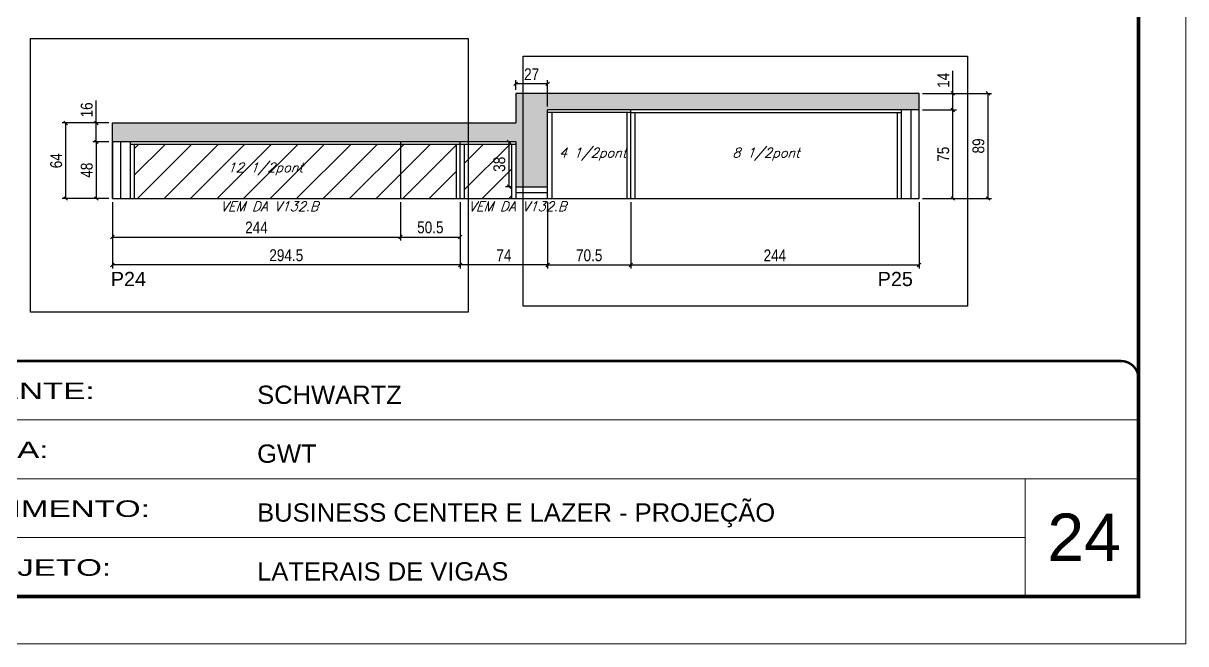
# Model space of a CAD drawing. Extents: x 2603 to 22413, y 1253 to 30260.
# Drawn here: x 7872 to 8856, y 23076 to 23601 of the extents above; entities that cross this region are included whole.
import ezdxf

# ---------------------------------------------------------------- set-up
doc = ezdxf.new("R2010")
doc.units = 0
doc.linetypes.add('CONTINUO', pattern=[0])
doc.linetypes.add('DASHED', pattern=[0.75, 0.5, -0.25])
for name, color, linetype in [('5', 5, 'Continuous'), ('COTA', 241, 'Continuous'), ('Painéis', 200, 'Continuous'), ('SARR_2.2x10', 60, 'Continuous'), ('SARR_2.2x7', 40, 'Continuous'), ('SARR_3.5x7', 81, 'Continuous'), ('texto', 7, 'Continuous')]:
    doc.layers.add(name, color=color, linetype=linetype)
for name, color, linetype, lineweight in [('CARIMBO', 255, 'Continuous', 9), ('Folhas', 255, 'Continuous', 9), ('Hachura', 251, 'Continuous', 9), ('SARRAFO DE PRESSAO', 251, 'DASHED', 9)]:
    doc.layers.add(name, color=color, linetype=linetype, lineweight=lineweight)
doc.styles.add('ARIAL', font='arial.ttf')
doc.styles.add('COTA TECNICA', font='techl___.ttf', dxfattribs={"height": 10})
doc.styles.add('Romans', font='romans.shx')
doc.styles.get("Standard").update_dxf_attribs({"font": 'arial.ttf'})
doc.styles.add('Tecnologia', font='')
doc.styles.get('Tecnologia').set_extended_font_data('Forgotten Futurist')
doc.dimstyles.new('PAINEL', dxfattribs={"dimtxt": 10, "dimasz": 3, "dimexe": 3, "dimexo": 3, "dimgap": 3, "dimtad": 1, "dimdec": 1, "dimzin": 12, "dimdsep": 46, "dimtxsty": 'COTA TECNICA', "dimblk1": 'OBLIQUE', "dimblk2": 'OBLIQUE', "dimsah": 1, "dimcen": 0.9, "dimclrd": 4, "dimclre": 4, "dimclrt": 240, "dimadec": 1, "dimazin": 3, "dimtfac": 1, "dimtdec": 1, "dimtmove": 0, "dimatfit": 3, "dimfxl": 1, "dimtolj": 1, "dimtzin": 12, "dimarcsym": 0})

# ---------------------------------------------------------------- blocks, each defined once
blk = doc.blocks.new('9999999999')
at = {"color": 30, "linetype": 'CONTINUO'}
for p, q in [((98564.56, 34379.64), (99583.98, 34379.64)), ((98564.56, 34329.83), (99487.98, 34329.83)), ((99583.98, 34329.83), (99487.98, 34329.83)), ((99487.98, 34329.83), (99487.98, 34230.21)), ((98564.56, 34280.02), (99487.98, 34280.02))]:
    blk.add_line(p, q, dxfattribs=at)
at = {"color": 30, "linetype": 'CONTINUO', "const_width": 2}
blk.add_lwpolyline([(99583.98, 34230.21), (99583.98, 34414.45, 0.414214), (99568.98, 34429.45), (98228.98, 34429.45, 0.414214), (98213.98, 34414.45), (98213.98, 34245.21, 0.414214), (98228.98, 34230.21), (99583.98, 34230.21)], format="xyb", dxfattribs=at)
at = {"layer": 'Folhas'}
blk.add_lwpolyline([(98138.98, 34190.21), (99623.98, 34190.21), (99623.98, 35240.21), (98138.98, 35240.21)], close=True, dxfattribs=at)
at = {"layer": 'Folhas', "color": 30, "const_width": 3}
blk.add_lwpolyline([(98213.98, 34230.21), (99583.98, 34230.21), (99583.98, 35200.21), (98213.98, 35200.21)], close=True, dxfattribs=at)
at = {"color": 7, "linetype": 'Continuous', "ltscale": 5, "style": 'ARIAL'}
for s, height, p in [('SCHWARTZ', 15.483, (98837.68, 34393.13)), ('GWT', 15.483, (98837.68, 34343.32)), ('BUSINESS CENTER E LAZER - PROJEÇÃO', 15.4829, (98837.68, 34293.51)), ('LATERAIS DE VIGAS', 15.4829, (98837.68, 34243.7))]:
    blk.add_text(s, height=height, dxfattribs=at).set_placement(p)
at = {"layer": 'Folhas', "color": 7, "style": 'Tecnologia', "width": 1.5}
for s, p in [('CLIENTE:', (98573.65, 34397.17)), ('OBRA:', (98573.65, 34347.31)), ('PAVIMENTO:', (98573.65, 34297.5)), ('PROJETO:', (98573.65, 34247.69))]:
    blk.add_text(s, height=14, dxfattribs=at).set_placement(p)
blk = doc.blocks.new('_Oblique')
at = {"color": 0, "linetype": 'ByBlock', "lineweight": -2}
blk.add_line((-0.5, -0.5), (0.5, 0.5), dxfattribs=at)
blk = doc.blocks.new('*D2552')
at = {"layer": 'COTA', "color": 4, "linetype": 'ByBlock', "lineweight": -2, "transparency": 16777216}
for p, q in [((8242.1, 23449.98), (8242.1, 23393.83)), ((8316.1, 23449.98), (8316.1, 23393.83)), ((8316.1, 23396.83), (8242.1, 23396.83))]:
    blk.add_line(p, q, dxfattribs=at)
at = {"layer": 'Defpoints', "color": 0, "linetype": 'ByBlock', "transparency": 16777216}
for p in [(8242.1, 23452.98), (8316.1, 23452.98), (8242.1, 23396.83)]:
    blk.add_point(p, dxfattribs=at)
at = {"layer": 'COTA', "color": 4, "linetype": 'ByBlock', "lineweight": -2, "transparency": 16777216, "xscale": 3, "yscale": 3, "zscale": 3, "rotation": 180}
blk.add_blockref('_Oblique', (8242.1, 23396.83), dxfattribs=at)
at = {"layer": 'COTA', "color": 4, "linetype": 'ByBlock', "lineweight": -2, "transparency": 16777216, "xscale": 3, "yscale": 3, "zscale": 3}
blk.add_blockref('_Oblique', (8316.1, 23396.83), dxfattribs=at)
at = {"layer": 'COTA', "color": 240, "linetype": 'ByBlock', "transparency": 16777216, "insert": (8279.1, 23404.9), "char_height": 10, "attachment_point": 5, "style": 'COTA TECNICA'}
blk.add_mtext('\\A1;74', dxfattribs=at)
blk = doc.blocks.new('*D2553')
at = {"layer": 'COTA', "color": 4, "linetype": 'ByBlock', "lineweight": -2, "transparency": 16777216}
for p, q in [((7947.6, 23449.98), (7947.6, 23393.83)), ((8242.1, 23449.98), (8242.1, 23393.83)), ((8242.1, 23396.83), (7947.6, 23396.83))]:
    blk.add_line(p, q, dxfattribs=at)
at = {"layer": 'Defpoints', "color": 0, "linetype": 'ByBlock', "transparency": 16777216}
for p in [(7947.6, 23452.98), (8242.1, 23452.98), (7947.6, 23396.83)]:
    blk.add_point(p, dxfattribs=at)
at = {"layer": 'COTA', "color": 4, "linetype": 'ByBlock', "lineweight": -2, "transparency": 16777216, "xscale": 3, "yscale": 3, "zscale": 3, "rotation": 180}
blk.add_blockref('_Oblique', (7947.6, 23396.83), dxfattribs=at)
at = {"layer": 'COTA', "color": 4, "linetype": 'ByBlock', "lineweight": -2, "transparency": 16777216, "xscale": 3, "yscale": 3, "zscale": 3}
blk.add_blockref('_Oblique', (8242.1, 23396.83), dxfattribs=at)
at = {"layer": 'COTA', "color": 240, "linetype": 'ByBlock', "transparency": 16777216, "insert": (8094.85, 23404.96), "char_height": 10, "attachment_point": 5, "style": 'COTA TECNICA'}
blk.add_mtext('\\A1;294.5', dxfattribs=at)
blk = doc.blocks.new('*D2554')
at = {"layer": 'COTA', "color": 4, "linetype": 'ByBlock', "lineweight": -2, "transparency": 16777216}
for p, q in [((7944.6, 23500.98), (7931, 23500.98)), ((7934, 23500.98), (7934, 23452.98)), ((7944.6, 23452.98), (7931, 23452.98))]:
    blk.add_line(p, q, dxfattribs=at)
at = {"layer": 'Defpoints', "color": 0, "linetype": 'ByBlock', "transparency": 16777216}
for p in [(7947.6, 23500.98), (7934, 23452.98), (7947.6, 23452.98)]:
    blk.add_point(p, dxfattribs=at)
at = {"layer": 'COTA', "color": 4, "linetype": 'ByBlock', "lineweight": -2, "transparency": 16777216, "xscale": 3, "yscale": 3, "zscale": 3}
for p, rotation in [((7934, 23500.98), 90), ((7934, 23452.98), 270)]:
    blk.add_blockref('_Oblique', p, dxfattribs=dict(at, rotation=rotation))
at = {"layer": 'COTA', "color": 240, "linetype": 'ByBlock', "transparency": 16777216, "insert": (7925.91, 23476.98), "char_height": 10, "attachment_point": 5, "rotation": 90, "style": 'COTA TECNICA'}
blk.add_mtext('\\A1;48', dxfattribs=at)
blk = doc.blocks.new('*D2555')
at = {"layer": 'COTA', "color": 4, "linetype": 'ByBlock', "lineweight": -2, "transparency": 16777216}
for p, q in [((7934, 23516.98), (7934, 23536)), ((7944.6, 23516.98), (7931, 23516.98)), ((7934, 23500.98), (7934, 23516.98)), ((7944.6, 23500.98), (7931, 23500.98))]:
    blk.add_line(p, q, dxfattribs=at)
at = {"layer": 'Defpoints', "color": 0, "linetype": 'ByBlock', "transparency": 16777216}
for p in [(7934, 23516.98), (7947.6, 23516.98), (7947.6, 23500.98)]:
    blk.add_point(p, dxfattribs=at)
at = {"layer": 'COTA', "color": 4, "linetype": 'ByBlock', "lineweight": -2, "transparency": 16777216, "xscale": 3, "yscale": 3, "zscale": 3}
for p, rotation in [((7934, 23516.98), 90), ((7934, 23500.98), 270)]:
    blk.add_blockref('_Oblique', p, dxfattribs=dict(at, rotation=rotation))
at = {"layer": 'COTA', "color": 240, "linetype": 'ByBlock', "transparency": 16777216, "insert": (7925.9, 23527.99), "char_height": 10, "attachment_point": 5, "rotation": 90, "style": 'COTA TECNICA'}
blk.add_mtext('\\A1;16', dxfattribs=at)
blk = doc.blocks.new('*D2556')
at = {"layer": 'COTA', "color": 4, "linetype": 'ByBlock', "lineweight": -2, "transparency": 16777216}
for p, q in [((7944.6, 23516.98), (7905.13, 23516.98)), ((7908.13, 23452.98), (7908.13, 23516.98)), ((7944.6, 23452.98), (7905.13, 23452.98))]:
    blk.add_line(p, q, dxfattribs=at)
at = {"layer": 'Defpoints', "color": 0, "linetype": 'ByBlock', "transparency": 16777216}
for p in [(7908.13, 23516.98), (7947.6, 23516.98), (7947.6, 23452.98)]:
    blk.add_point(p, dxfattribs=at)
at = {"layer": 'COTA', "color": 4, "linetype": 'ByBlock', "lineweight": -2, "transparency": 16777216, "xscale": 3, "yscale": 3, "zscale": 3}
for p, rotation in [((7908.13, 23516.98), 90), ((7908.13, 23452.98), 270)]:
    blk.add_blockref('_Oblique', p, dxfattribs=dict(at, rotation=rotation))
at = {"layer": 'COTA', "color": 240, "linetype": 'ByBlock', "transparency": 16777216, "insert": (7900.03, 23484.98), "char_height": 10, "attachment_point": 5, "rotation": 90, "style": 'COTA TECNICA'}
blk.add_mtext('\\A1;64', dxfattribs=at)
blk = doc.blocks.new('*D2629')
at = {"layer": 'COTA', "color": 4, "linetype": 'ByBlock', "lineweight": -2, "transparency": 16777216}
for p, q in [((8316.1, 23449.98), (8316.1, 23393.83)), ((8386.6, 23449.98), (8386.6, 23393.83)), ((8316.1, 23396.83), (8386.6, 23396.83))]:
    blk.add_line(p, q, dxfattribs=at)
at = {"layer": 'Defpoints', "color": 0, "linetype": 'ByBlock', "transparency": 16777216}
for p in [(8316.1, 23452.98), (8386.6, 23452.98), (8386.6, 23396.83)]:
    blk.add_point(p, dxfattribs=at)
at = {"layer": 'COTA', "color": 4, "linetype": 'ByBlock', "lineweight": -2, "transparency": 16777216, "xscale": 3, "yscale": 3, "zscale": 3, "rotation": 180}
blk.add_blockref('_Oblique', (8316.1, 23396.83), dxfattribs=at)
at = {"layer": 'COTA', "color": 4, "linetype": 'ByBlock', "lineweight": -2, "transparency": 16777216, "xscale": 3, "yscale": 3, "zscale": 3}
blk.add_blockref('_Oblique', (8386.6, 23396.83), dxfattribs=at)
at = {"layer": 'COTA', "color": 240, "linetype": 'ByBlock', "transparency": 16777216, "insert": (8351.35, 23404.93), "char_height": 10, "attachment_point": 5, "style": 'COTA TECNICA'}
blk.add_mtext('\\A1;70.5', dxfattribs=at)
blk = doc.blocks.new('*D2630')
at = {"layer": 'COTA', "color": 4, "linetype": 'ByBlock', "lineweight": -2, "transparency": 16777216}
for p, q in [((8386.6, 23449.98), (8386.6, 23393.83)), ((8630.6, 23449.98), (8630.6, 23393.83)), ((8386.6, 23396.83), (8630.6, 23396.83))]:
    blk.add_line(p, q, dxfattribs=at)
at = {"layer": 'Defpoints', "color": 0, "linetype": 'ByBlock', "transparency": 16777216}
for p in [(8386.6, 23452.98), (8630.6, 23452.98), (8630.6, 23396.83)]:
    blk.add_point(p, dxfattribs=at)
at = {"layer": 'COTA', "color": 4, "linetype": 'ByBlock', "lineweight": -2, "transparency": 16777216, "xscale": 3, "yscale": 3, "zscale": 3, "rotation": 180}
blk.add_blockref('_Oblique', (8386.6, 23396.83), dxfattribs=at)
at = {"layer": 'COTA', "color": 4, "linetype": 'ByBlock', "lineweight": -2, "transparency": 16777216, "xscale": 3, "yscale": 3, "zscale": 3}
blk.add_blockref('_Oblique', (8630.6, 23396.83), dxfattribs=at)
at = {"layer": 'COTA', "color": 240, "linetype": 'ByBlock', "transparency": 16777216, "insert": (8508.6, 23404.9), "char_height": 10, "attachment_point": 5, "style": 'COTA TECNICA'}
blk.add_mtext('\\A1;244', dxfattribs=at)
blk = doc.blocks.new('*D2631')
at = {"layer": 'COTA', "color": 4, "linetype": 'ByBlock', "lineweight": -2, "transparency": 16777216}
for p, q in [((8633.6, 23527.98), (8662.25, 23527.98)), ((8659.25, 23452.98), (8659.25, 23527.98)), ((8633.6, 23452.98), (8662.25, 23452.98))]:
    blk.add_line(p, q, dxfattribs=at)
at = {"layer": 'Defpoints', "color": 0, "linetype": 'ByBlock', "transparency": 16777216}
for p in [(8630.6, 23527.98), (8659.25, 23527.98), (8630.6, 23452.98)]:
    blk.add_point(p, dxfattribs=at)
at = {"layer": 'COTA', "color": 4, "linetype": 'ByBlock', "lineweight": -2, "transparency": 16777216, "xscale": 3, "yscale": 3, "zscale": 3}
for p, rotation in [((8659.25, 23527.98), 90), ((8659.25, 23452.98), 270)]:
    blk.add_blockref('_Oblique', p, dxfattribs=dict(at, rotation=rotation))
at = {"layer": 'COTA', "color": 240, "linetype": 'ByBlock', "transparency": 16777216, "insert": (8651.14, 23490.48), "char_height": 10, "attachment_point": 5, "rotation": 90, "style": 'COTA TECNICA'}
blk.add_mtext('\\A1;75', dxfattribs=at)
blk = doc.blocks.new('*D2632')
at = {"layer": 'COTA', "color": 4, "linetype": 'ByBlock', "lineweight": -2, "transparency": 16777216}
for p, q in [((8659.25, 23541.98), (8659.25, 23561.1)), ((8633.6, 23541.98), (8662.25, 23541.98)), ((8659.25, 23527.98), (8659.25, 23541.98)), ((8633.6, 23527.98), (8662.25, 23527.98))]:
    blk.add_line(p, q, dxfattribs=at)
at = {"layer": 'Defpoints', "color": 0, "linetype": 'ByBlock', "transparency": 16777216}
for p in [(8630.6, 23541.98), (8659.25, 23541.98), (8630.6, 23527.98)]:
    blk.add_point(p, dxfattribs=at)
at = {"layer": 'COTA', "color": 4, "linetype": 'ByBlock', "lineweight": -2, "transparency": 16777216, "xscale": 3, "yscale": 3, "zscale": 3}
for p, rotation in [((8659.25, 23541.98), 90), ((8659.25, 23527.98), 270)]:
    blk.add_blockref('_Oblique', p, dxfattribs=dict(at, rotation=rotation))
at = {"layer": 'COTA', "color": 240, "linetype": 'ByBlock', "transparency": 16777216, "insert": (8651.18, 23553.04), "char_height": 10, "attachment_point": 5, "rotation": 90, "style": 'COTA TECNICA'}
blk.add_mtext('\\A1;14', dxfattribs=at)
blk = doc.blocks.new('*D2633')
at = {"layer": 'COTA', "color": 4, "linetype": 'ByBlock', "lineweight": -2, "transparency": 16777216}
for p, q in [((8633.6, 23541.98), (8692.07, 23541.98)), ((8689.07, 23452.98), (8689.07, 23541.98)), ((8633.6, 23452.98), (8692.07, 23452.98))]:
    blk.add_line(p, q, dxfattribs=at)
at = {"layer": 'Defpoints', "color": 0, "linetype": 'ByBlock', "transparency": 16777216}
for p in [(8630.6, 23541.98), (8689.07, 23541.98), (8630.6, 23452.98)]:
    blk.add_point(p, dxfattribs=at)
at = {"layer": 'COTA', "color": 4, "linetype": 'ByBlock', "lineweight": -2, "transparency": 16777216, "xscale": 3, "yscale": 3, "zscale": 3}
for p, rotation in [((8689.07, 23541.98), 90), ((8689.07, 23452.98), 270)]:
    blk.add_blockref('_Oblique', p, dxfattribs=dict(at, rotation=rotation))
at = {"layer": 'COTA', "color": 240, "linetype": 'ByBlock', "transparency": 16777216, "insert": (8680.97, 23497.48), "char_height": 10, "attachment_point": 5, "rotation": 90, "style": 'COTA TECNICA'}
blk.add_mtext('\\A1;89', dxfattribs=at)
blk = doc.blocks.new('*D2634')
at = {"layer": 'COTA', "color": 4, "linetype": 'ByBlock', "lineweight": -2, "transparency": 16777216}
for p, q in [((8286.1, 23500.98), (8280.51, 23500.98)), ((8283.51, 23462.98), (8283.51, 23500.98)), ((8286.1, 23462.98), (8280.51, 23462.98))]:
    blk.add_line(p, q, dxfattribs=at)
at = {"layer": 'Defpoints', "color": 0, "linetype": 'ByBlock', "transparency": 16777216}
for p in [(8283.51, 23500.98), (8289.1, 23500.98), (8289.1, 23462.98)]:
    blk.add_point(p, dxfattribs=at)
at = {"layer": 'COTA', "color": 4, "linetype": 'ByBlock', "lineweight": -2, "transparency": 16777216, "xscale": 3, "yscale": 3, "zscale": 3}
for p, rotation in [((8283.51, 23500.98), 90), ((8283.51, 23462.98), 270)]:
    blk.add_blockref('_Oblique', p, dxfattribs=dict(at, rotation=rotation))
at = {"layer": 'COTA', "color": 240, "linetype": 'ByBlock', "transparency": 16777216, "insert": (8275.27, 23481.98), "char_height": 10, "attachment_point": 5, "rotation": 90, "style": 'COTA TECNICA'}
blk.add_mtext('\\A1;38', dxfattribs=at)
blk = doc.blocks.new('*D2635')
at = {"layer": 'COTA', "color": 4, "linetype": 'ByBlock', "lineweight": -2, "transparency": 16777216}
for p, q in [((8289.1, 23544.98), (8289.1, 23553.1)), ((8316.1, 23550.1), (8289.1, 23550.1)), ((8316.1, 23530.98), (8316.1, 23553.1))]:
    blk.add_line(p, q, dxfattribs=at)
at = {"layer": 'Defpoints', "color": 0, "linetype": 'ByBlock', "transparency": 16777216}
for p in [(8289.1, 23550.1), (8289.1, 23541.98), (8316.1, 23527.98)]:
    blk.add_point(p, dxfattribs=at)
at = {"layer": 'COTA', "color": 4, "linetype": 'ByBlock', "lineweight": -2, "transparency": 16777216, "xscale": 3, "yscale": 3, "zscale": 3, "rotation": 180}
blk.add_blockref('_Oblique', (8289.1, 23550.1), dxfattribs=at)
at = {"layer": 'COTA', "color": 4, "linetype": 'ByBlock', "lineweight": -2, "transparency": 16777216, "xscale": 3, "yscale": 3, "zscale": 3}
blk.add_blockref('_Oblique', (8316.1, 23550.1), dxfattribs=at)
at = {"layer": 'COTA', "color": 240, "linetype": 'ByBlock', "transparency": 16777216, "insert": (8302.6, 23558.17), "char_height": 10, "attachment_point": 5, "style": 'COTA TECNICA'}
blk.add_mtext('\\A1;27', dxfattribs=at)
blk = doc.blocks.new('*D1416')
at = {"layer": 'COTA', "color": 4, "linetype": 'ByBlock', "lineweight": -2, "transparency": 16777216}
for p, q in [((7947.6, 23449.98), (7947.6, 23417.43)), ((8191.6, 23449.98), (8191.6, 23417.43)), ((7947.6, 23420.43), (8191.6, 23420.43))]:
    blk.add_line(p, q, dxfattribs=at)
at = {"layer": 'Defpoints', "color": 0, "linetype": 'ByBlock', "transparency": 16777216}
for p in [(7947.6, 23452.98), (8191.6, 23452.98), (8191.6, 23420.43)]:
    blk.add_point(p, dxfattribs=at)
at = {"layer": 'COTA', "color": 4, "linetype": 'ByBlock', "lineweight": -2, "transparency": 16777216, "xscale": 3, "yscale": 3, "zscale": 3, "rotation": 180}
blk.add_blockref('_Oblique', (7947.6, 23420.43), dxfattribs=at)
at = {"layer": 'COTA', "color": 4, "linetype": 'ByBlock', "lineweight": -2, "transparency": 16777216, "xscale": 3, "yscale": 3, "zscale": 3}
blk.add_blockref('_Oblique', (8191.6, 23420.43), dxfattribs=at)
at = {"layer": 'COTA', "color": 240, "linetype": 'ByBlock', "transparency": 16777216, "insert": (8069.6, 23428.5), "char_height": 10, "attachment_point": 5, "style": 'COTA TECNICA'}
blk.add_mtext('\\A1;244', dxfattribs=at)
blk = doc.blocks.new('*D1417')
at = {"layer": 'COTA', "color": 4, "linetype": 'ByBlock', "lineweight": -2, "transparency": 16777216}
for p, q in [((8191.6, 23449.98), (8191.6, 23417.43)), ((8242.1, 23449.98), (8242.1, 23417.43)), ((8191.6, 23420.43), (8242.1, 23420.43))]:
    blk.add_line(p, q, dxfattribs=at)
at = {"layer": 'Defpoints', "color": 0, "linetype": 'ByBlock', "transparency": 16777216}
for p in [(8191.6, 23452.98), (8242.1, 23452.98), (8242.1, 23420.43)]:
    blk.add_point(p, dxfattribs=at)
at = {"layer": 'COTA', "color": 4, "linetype": 'ByBlock', "lineweight": -2, "transparency": 16777216, "xscale": 3, "yscale": 3, "zscale": 3, "rotation": 180}
blk.add_blockref('_Oblique', (8191.6, 23420.43), dxfattribs=at)
at = {"layer": 'COTA', "color": 4, "linetype": 'ByBlock', "lineweight": -2, "transparency": 16777216, "xscale": 3, "yscale": 3, "zscale": 3}
blk.add_blockref('_Oblique', (8242.1, 23420.43), dxfattribs=at)
at = {"layer": 'COTA', "color": 240, "linetype": 'ByBlock', "transparency": 16777216, "insert": (8216.85, 23428.54), "char_height": 10, "attachment_point": 5, "style": 'COTA TECNICA'}
blk.add_mtext('\\A1;50.5', dxfattribs=at)

msp = doc.modelspace()

# ---------------------------------------------------------------- hatches: boundary and pattern name
at = {"layer": 'COTA', "linetype": 'ByBlock'}
h = msp.add_hatch(dxfattribs=at)
h.set_pattern_fill('AR-CONC', color=256, scale=0.03)
h.set_pattern_definition([(50, (-126443.2904, -5373.0305), (5.46554007, -0.47817257), [0.5715, -6.2865]), (355, (-126443.2904, -5373.0305), (-1.05730264, 5.73170536), [0.4572, -5.02921753]), (100.4514447, (-126442.835, -5373.0704), (4.40823741, 5.25353256), [0.48570026, -5.34270734]), (46.1842, (-126443.2904, -5371.5065), (8.13237123, -1.26126984), [0.85725, -9.42975]), (96.6355576, (-126442.613, -5371.612), (7.122124, 7.42278374), [0.7285507, -8.01406824]), (351.184151, (-126443.29, -5371.5065), (7.122124, 7.42278374), [0.685799, -7.54379196]), (21, (-126442.5284, -5371.8875), (4.54843174, -3.06795595), [0.5715, -6.2865]), (326, (-126442.5284, -5371.8875), (1.85406085, 5.52563898), [0.4572, -5.0292]), (71.451445, (-126442.1494, -5372.143), (6.40249258, 2.45768307), [0.48570026, -5.34269813]), (37.5, (-126443.2904, -5373.0305), (0.092658098, 2.536651166), [0, -4.96824, 0, -5.1054, 0, -5.04825]), (7.5, (-126443.2904, -5373.0305), (2.004589875, 3.005417245), [0, -2.91084, 0, -4.85394, 0, -1.92405]), (327.5, (-126444.9896, -5373.0305), (4.067717855, -0.17186232), [0, -1.905, 0, -5.9436, 0, -7.8867]), (317.5, (-126445.7516, -5373.0305), (4.44387544, 0.76279473), [0, -2.4765, 0, -3.94716, 0, -5.6007])])
h.paths.add_polyline_path([(8316.1, 23527.98), (8630.6, 23527.98), (8630.6, 23541.98), (8289.1, 23541.98), (8289.1, 23516.98), (7947.6, 23516.98), (7947.6, 23500.98), (8289.1, 23500.98), (8289.1, 23462.98), (8316.1, 23462.98)])
at = {"layer": 'Hachura', "linetype": 'ByBlock'}
h = msp.add_hatch(dxfattribs=at)
h.set_pattern_fill('ANSI31', color=256, scale=5)
h.set_pattern_definition([(45, (-126418.031, -5371.03), (-11.2253202, 11.2253202), [])])
h.paths.add_polyline_path([(7966.1, 23498.78), (7966.1, 23452.98), (8191.6, 23452.98), (8191.6, 23498.78)])
h.paths.add_polyline_path([(8238.6, 23452.98), (8238.6, 23498.78), (8191.6, 23498.78), (8191.6, 23452.98)])
h.paths.add_polyline_path([(8245.6, 23452.98), (8285.6, 23452.98), (8285.6, 23498.78), (8245.6, 23498.78)])

# ---------------------------------------------------------------- linework, layer by layer
at = {"layer": 'COTA', "linetype": 'ByBlock'}
for p, q in [((8630.6, 23541.98), (8289.1, 23541.98)), ((8289.1, 23541.98), (8289.1, 23516.98)), ((8630.6, 23527.98), (8630.6, 23541.98)), ((7947.6, 23500.98), (7947.6, 23516.98)), ((7947.6, 23516.98), (8289.1, 23516.98)), ((8289.1, 23462.98), (8289.1, 23452.98))]:
    msp.add_line(p, q, dxfattribs=at)
at = {"layer": 'COTA'}
for points in [[(7878.38, 23588.37), (8248.92, 23588.37), (8248.92, 23356.83), (7878.38, 23356.83)], [(8295.47, 23573.39), (8671.55, 23573.39), (8671.55, 23361.89), (8295.47, 23361.89)]]:
    msp.add_lwpolyline(points, close=True, dxfattribs=at)
at = {"layer": 'Painéis', "linetype": 'Continuous'}
for p, q in [((8316.1, 23452.98), (8316.1, 23527.98)), ((8630.6, 23527.98), (8316.1, 23527.98)), ((8386.6, 23452.98), (8386.6, 23527.98)), ((8630.6, 23452.98), (8630.6, 23527.98)), ((7947.6, 23452.98), (7947.6, 23500.98)), ((8289.1, 23500.98), (7947.6, 23500.98)), ((7947.6, 23500.98), (7947.6, 23452.98)), ((8191.6, 23500.98), (8191.6, 23452.98)), ((8242.1, 23452.98), (8242.1, 23500.98)), ((8289.1, 23500.98), (8289.1, 23462.98)), ((8289.1, 23462.98), (8316.1, 23462.98)), ((7947.6, 23452.98), (8630.6, 23452.98))]:
    msp.add_line(p, q, dxfattribs=at)
at = {"layer": 'SARR_2.2x10', "linetype": 'ByBlock'}
msp.add_line((8289.1, 23457.98), (8316.1, 23457.98), dxfattribs=at)
at = {"layer": 'SARR_2.2x7', "linetype": 'Continuous'}
for p, q in [((8386.6, 23525.78), (8316.1, 23525.78)), ((8386.6, 23525.78), (8615.6, 23525.78)), ((8623.6, 23527.98), (8623.6, 23452.98)), ((7954.6, 23500.98), (7954.6, 23452.98)), ((8242.1, 23498.78), (7962.6, 23498.78)), ((8289.1, 23498.78), (8242.1, 23498.78))]:
    msp.add_line(p, q, dxfattribs=at)
at = {"layer": 'SARR_3.5x7'}
for p, q in [((8319.6, 23525.78), (8319.6, 23452.98)), ((8383.1, 23525.78), (8383.1, 23452.98)), ((8390.1, 23525.78), (8390.1, 23452.98)), ((8612.1, 23525.78), (8612.1, 23452.98)), ((8615.6, 23527.98), (8615.6, 23452.98)), ((7962.6, 23500.98), (7962.6, 23452.98)), ((7966.1, 23498.78), (7966.1, 23452.98)), ((8238.6, 23498.78), (8238.6, 23452.98)), ((8245.6, 23498.78), (8245.6, 23452.98)), ((8285.6, 23498.78), (8285.6, 23452.98))]:
    msp.add_line(p, q, dxfattribs=at)

# ---------------------------------------------------------------- block references
at = {"layer": 'SARRAFO DE PRESSAO', "color": 6, "linetype": 'ByBlock'}
msp.add_blockref('9999999999', (-90767.51, -11113.91), dxfattribs=at)

# ---------------------------------------------------------------- texts
at = {"layer": '5', "linetype": 'Continuous'}
for s, p in [('P24', (7946.27, 23378.93)), ('P25', (8595.61, 23378.93))]:
    msp.add_text(s, height=12, rotation=359.99996, dxfattribs=at).set_placement(p)
at = {"layer": 'CARIMBO', "style": 'ARIAL'}
msp.add_text('24', height=40, dxfattribs=at).set_placement((8739.33, 23146.44))
at = {"layer": 'texto', "color": 2, "char_height": 8, "attachment_point": 5, "style": 'Romans'}
for s, insert in [('{\\Q19;\\C256;4 1/2pont}', (8354.35, 23490.48)), ('{\\Q19;\\C256;8 1/2pont}', (8501.1, 23490.48)), ('{\\Q19;\\C256;12 1/2pont}', (8077.1, 23477.98)), ('{\\Q19;\\C256;VEM DA V132.B}', (8080.6, 23446.39)), ('{\\Q19;\\C256;VEM DA V132.B}', (8290.58, 23446.39))]:
    msp.add_mtext(s, dxfattribs=dict(at, insert=insert))

# ---------------------------------------------------------------- dimensions: what is measured, and where the dimension line sits
at = {"layer": 'COTA', "linetype": 'ByBlock'}
for base, p1, p2, picture, middle in [((8289.1, 23550.1), (8316.1, 23527.98), (8289.1, 23541.98), '*D2635', (8302.6, 23558.17)), ((8191.6, 23420.43), (7947.6, 23452.98), (8191.6, 23452.98), '*D1416', (8069.6, 23428.5)), ((8386.6, 23396.83), (8316.1, 23452.98), (8386.6, 23452.98), '*D2629', (8351.35, 23404.93))]:
    dim = msp.add_linear_dim(base=base, p1=p1, p2=p2, dimstyle='PAINEL', dxfattribs=at)
    dim.commit()
    dim.dimension.update_dxf_attribs({"geometry": picture, "text_midpoint": middle})
for base, p1, p2, angle, picture, middle in [((8659.25, 23541.98), (8630.6, 23527.98), (8630.6, 23541.98), 90, '*D2632', (8651.18, 23553.04)), ((7934, 23516.98), (7947.6, 23500.98), (7947.6, 23516.98), 90, '*D2555', (7925.9, 23527.99)), ((8689.07, 23541.98), (8630.6, 23452.98), (8630.6, 23541.98), 90, '*D2633', (8680.97, 23497.48)), ((8659.25, 23527.98), (8630.6, 23452.98), (8630.6, 23527.98), 90, '*D2631', (8651.14, 23490.48)), ((7908.13, 23516.98), (7947.6, 23452.98), (7947.6, 23516.98), 90, '*D2556', (7900.03, 23484.98)), ((7934, 23452.98), (7947.6, 23500.98), (7947.6, 23452.98), 90, '*D2554', (7925.91, 23476.98)), ((8283.51, 23500.98), (8289.1, 23462.98), (8289.1, 23500.98), 90, '*D2634', (8275.27, 23481.98)), ((8242.1, 23396.83), (8316.1, 23452.98), (8242.1, 23452.98), 180, '*D2552', (8279.1, 23404.9))]:
    dim = msp.add_linear_dim(base=base, p1=p1, p2=p2, angle=angle, dimstyle='PAINEL', dxfattribs=at)
    dim.commit()
    dim.dimension.update_dxf_attribs({"geometry": picture, "text_midpoint": middle})
dim = msp.add_linear_dim(base=(7947.6, 23396.83), p1=(8242.1, 23452.98), p2=(7947.6, 23452.98), angle=180, dimstyle='PAINEL', override={"dimtmove": 1}, dxfattribs=at)
dim.commit()
dim.dimension.update_dxf_attribs({"geometry": '*D2553', "text_midpoint": (8094.85, 23404.96)})
for base, p1, p2, picture, middle in [((8242.1, 23420.43), (8191.6, 23452.98), (8242.1, 23452.98), '*D1417', (8216.85, 23428.54)), ((8630.6, 23396.83), (8386.6, 23452.98), (8630.6, 23452.98), '*D2630', (8508.6, 23404.9))]:
    dim = msp.add_linear_dim(base=base, p1=p1, p2=p2, dimstyle='PAINEL', override={"dimtmove": 1}, dxfattribs=at)
    dim.commit()
    dim.dimension.update_dxf_attribs({"geometry": picture, "text_midpoint": middle})

doc.saveas('drawing.dxf')
